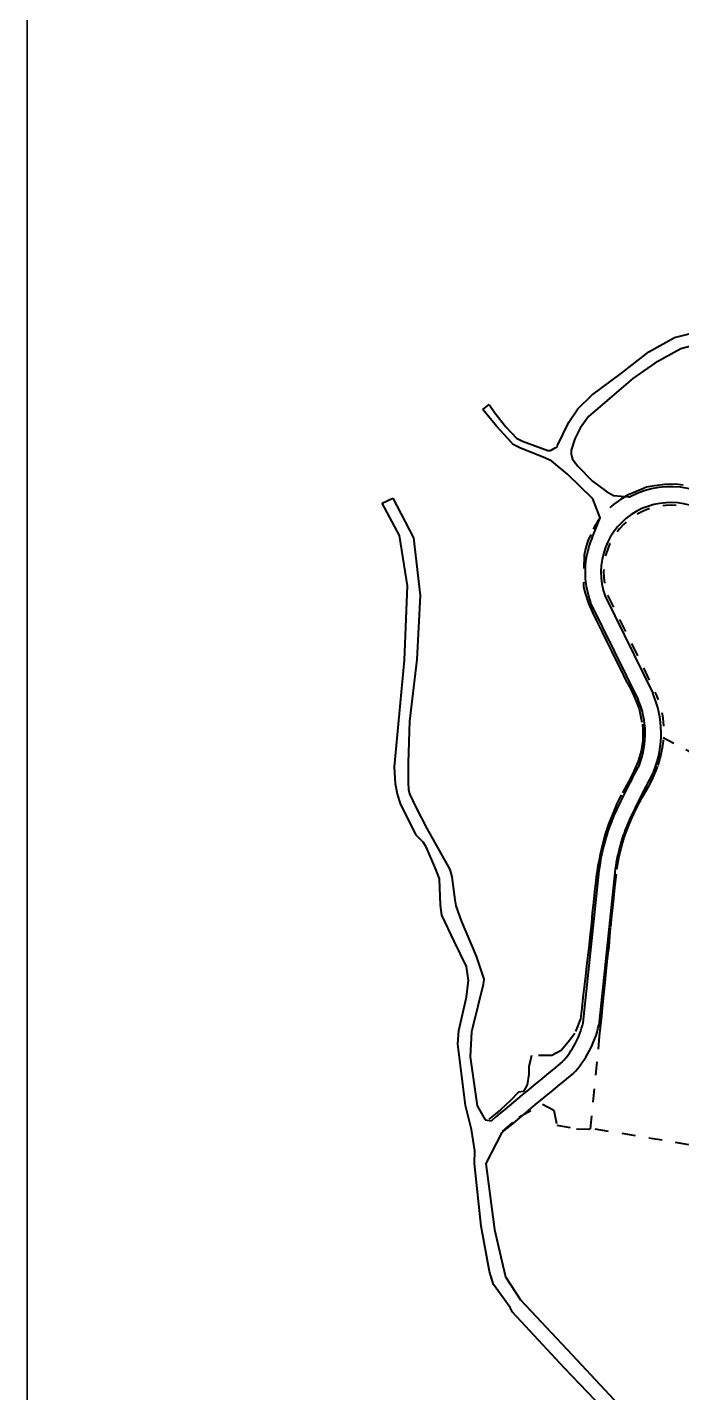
# Model space of a CAD drawing. Header units: metres. Extents: x 625987 to 635197, y 3048449 to 3066446.
# Drawn here: x 634606.5 to 634611.33, y 3063196.19 to 3063206.28 of the extents above; entities that cross this region are included whole.
import ezdxf

# ---------------------------------------------------------------- set-up
doc = ezdxf.new("R2010")
doc.units = ezdxf.units.M
doc.linetypes.add('DASHED', pattern=[0.75, 0.5, -0.25])
doc.layers.add('C-FENC-AIRF-SECU', color=253, linetype='DASHED', lineweight=0)
doc.layers.add('C-ROAD-LAND', color=253, linetype='Continuous', lineweight=9)

msp = doc.modelspace()

# ---------------------------------------------------------------- linework, layer by layer
at = {"color": 6, "linetype": 'Continuous', "lineweight": 35}
msp.add_line((634606.5, 3062869.151, 24561121.52), (634606.5, 3063266.568, 24561121.52), dxfattribs=at)
msp.add_line((634606.5, 3062869.151, 24561121.52), (634606.5, 3063266.568, 24561121.52), dxfattribs=at)
at = {"layer": 'C-FENC-AIRF-SECU', "lineweight": 40, "ltscale": 0.2}
for p, q in [((634610.938, 3063202.827, 24568986.08), (634610.88, 3063202.792, 24568986.08)), ((634610.938, 3063202.827, 24568986.08), (634610.88, 3063202.792, 24568986.08)), ((634610.974, 3063202.843, 24568986.08), (634610.938, 3063202.827, 24568986.08)), ((634610.974, 3063202.843, 24568986.08), (634610.938, 3063202.827, 24568986.08)), ((634611.032, 3063202.866, 24568986.08), (634610.974, 3063202.843, 24568986.08)), ((634611.032, 3063202.866, 24568986.08), (634610.974, 3063202.843, 24568986.08)), ((634611.073, 3063202.883, 24568986.08), (634611.032, 3063202.866, 24568986.08)), ((634611.073, 3063202.883, 24568986.08), (634611.032, 3063202.866, 24568986.08)), ((634611.132, 3063202.895, 24568986.08), (634611.073, 3063202.883, 24568986.08)), ((634611.132, 3063202.895, 24568986.08), (634611.073, 3063202.883, 24568986.08)), ((634611.207, 3063202.905, 24568986.08), (634611.132, 3063202.895, 24568986.08)), ((634611.207, 3063202.905, 24568986.08), (634611.132, 3063202.895, 24568986.08)), ((634611.286, 3063202.907, 24568986.08), (634611.207, 3063202.905, 24568986.08)), ((634611.286, 3063202.907, 24568986.08), (634611.207, 3063202.905, 24568986.08)), ((634611.342, 3063202.9, 24568986.08), (634611.286, 3063202.907, 24568986.08)), ((634611.342, 3063202.9, 24568986.08), (634611.286, 3063202.907, 24568986.08)), ((634610.66, 3063202.534, 24568986.08), (634610.64, 3063202.488, 24568986.08)), ((634610.66, 3063202.534, 24568986.08), (634610.64, 3063202.488, 24568986.08)), ((634610.66, 3063202.534, 24568986.08), (634610.66, 3063202.534, 24568986.08)), ((634610.66, 3063202.534, 24568986.08), (634610.66, 3063202.534, 24568986.08)), ((634610.621, 3063202.429, 24568986.08), (634610.612, 3063202.382, 24568986.08)), ((634610.621, 3063202.429, 24568986.08), (634610.612, 3063202.382, 24568986.08)), ((634610.64, 3063202.488, 24568986.08), (634610.621, 3063202.429, 24568986.08)), ((634610.64, 3063202.488, 24568986.08), (634610.621, 3063202.429, 24568986.08)), ((634610.612, 3063202.382, 24568986.08), (634610.607, 3063202.148, 24568986.08)), ((634610.612, 3063202.382, 24568986.08), (634610.607, 3063202.148, 24568986.08)), ((634610.607, 3063202.148, 24568986.08), (634610.619, 3063202.1, 24568986.08)), ((634610.607, 3063202.148, 24568986.08), (634610.619, 3063202.1, 24568986.08)), ((634610.619, 3063202.1, 24568986.08), (634610.644, 3063202.025, 24568986.08)), ((634610.619, 3063202.1, 24568986.08), (634610.644, 3063202.025, 24568986.08)), ((634610.644, 3063202.025, 24568986.08), (634610.675, 3063201.954, 24568986.08)), ((634610.644, 3063202.025, 24568986.08), (634610.675, 3063201.954, 24568986.08)), ((634610.785, 3063202.087, 24568986.08), (634611.136, 3063201.371, 24568986.08)), ((634610.785, 3063202.087, 24568986.08), (634611.136, 3063201.371, 24568986.08)), ((634610.675, 3063201.954, 24568986.08), (634610.71, 3063201.882, 24568986.08)), ((634610.675, 3063201.954, 24568986.08), (634610.71, 3063201.882, 24568986.08)), ((634610.71, 3063201.882, 24568986.08), (634610.744, 3063201.813, 24568986.08)), ((634610.71, 3063201.882, 24568986.08), (634610.744, 3063201.813, 24568986.08)), ((634610.744, 3063201.813, 24568986.08), (634610.779, 3063201.742, 24568986.08)), ((634610.744, 3063201.813, 24568986.08), (634610.779, 3063201.742, 24568986.08)), ((634610.779, 3063201.742, 24568986.08), (634610.815, 3063201.672, 24568986.08)), ((634610.779, 3063201.742, 24568986.08), (634610.815, 3063201.672, 24568986.08)), ((634610.815, 3063201.672, 24568986.08), (634610.849, 3063201.601, 24568986.08)), ((634610.815, 3063201.672, 24568986.08), (634610.849, 3063201.601, 24568986.08)), ((634610.849, 3063201.601, 24568986.08), (634610.884, 3063201.53, 24568986.08)), ((634610.849, 3063201.601, 24568986.08), (634610.884, 3063201.53, 24568986.08)), ((634610.884, 3063201.53, 24568986.08), (634610.918, 3063201.461, 24568986.08)), ((634610.884, 3063201.53, 24568986.08), (634610.918, 3063201.461, 24568986.08)), ((634610.918, 3063201.461, 24568986.08), (634610.956, 3063201.391, 24568986.08)), ((634610.918, 3063201.461, 24568986.08), (634610.956, 3063201.391, 24568986.08)), ((634610.956, 3063201.391, 24568986.08), (634610.988, 3063201.321, 24568986.08)), ((634610.956, 3063201.391, 24568986.08), (634610.988, 3063201.321, 24568986.08)), ((634610.988, 3063201.321, 24568986.08), (634611.019, 3063201.247, 24568986.08)), ((634610.988, 3063201.321, 24568986.08), (634611.019, 3063201.247, 24568986.08)), ((634611.019, 3063201.247, 24568986.08), (634611.042, 3063201.132, 24568986.08)), ((634611.019, 3063201.247, 24568986.08), (634611.042, 3063201.132, 24568986.08)), ((634611.042, 3063201.132, 24568986.08), (634611.044, 3063201.092, 24568986.08)), ((634611.042, 3063201.132, 24568986.08), (634611.044, 3063201.092, 24568986.08)), ((634611.046, 3063201.013, 24568986.08), (634611.033, 3063200.933, 24568986.08)), ((634611.046, 3063201.013, 24568986.08), (634611.033, 3063200.933, 24568986.08)), ((634611.044, 3063201.092, 24568986.08), (634611.046, 3063201.013, 24568986.08)), ((634611.044, 3063201.092, 24568986.08), (634611.046, 3063201.013, 24568986.08)), ((634611.627, 3063200.803, 24568986.08), (634611.195, 3063201.033, 24568986.08)), ((634611.627, 3063200.803, 24568986.08), (634611.195, 3063201.033, 24568986.08)), ((634611.033, 3063200.933, 24568986.08), (634611.011, 3063200.859, 24568986.08)), ((634611.033, 3063200.933, 24568986.08), (634611.011, 3063200.859, 24568986.08)), ((634611.158, 3063200.828, 24568986.08), (634611.182, 3063200.919, 24568986.08)), ((634611.158, 3063200.828, 24568986.08), (634611.182, 3063200.919, 24568986.08)), ((634611.011, 3063200.859, 24568986.08), (634610.979, 3063200.785, 24568986.08)), ((634611.011, 3063200.859, 24568986.08), (634610.979, 3063200.785, 24568986.08)), ((634611.118, 3063200.731, 24568986.08), (634611.158, 3063200.828, 24568986.08)), ((634611.118, 3063200.731, 24568986.08), (634611.158, 3063200.828, 24568986.08)), ((634610.942, 3063200.713, 24568986.08), (634610.886, 3063200.61, 24568986.08)), ((634610.942, 3063200.713, 24568986.08), (634610.886, 3063200.61, 24568986.08)), ((634610.979, 3063200.785, 24568986.08), (634610.942, 3063200.713, 24568986.08)), ((634610.979, 3063200.785, 24568986.08), (634610.942, 3063200.713, 24568986.08)), ((634611.092, 3063200.681, 24568986.08), (634611.118, 3063200.731, 24568986.08)), ((634611.092, 3063200.681, 24568986.08), (634611.118, 3063200.731, 24568986.08)), ((634610.886, 3063200.61, 24568986.08), (634610.851, 3063200.539, 24568986.08)), ((634610.886, 3063200.61, 24568986.08), (634610.851, 3063200.539, 24568986.08)), ((634611.043, 3063200.595, 24568986.08), (634611.092, 3063200.681, 24568986.08)), ((634611.043, 3063200.595, 24568986.08), (634611.092, 3063200.681, 24568986.08)), ((634610.851, 3063200.539, 24568986.08), (634610.82, 3063200.466, 24568986.08)), ((634610.851, 3063200.539, 24568986.08), (634610.82, 3063200.466, 24568986.08)), ((634610.963, 3063200.438, 24568986.08), (634610.996, 3063200.508, 24568986.08)), ((634610.963, 3063200.438, 24568986.08), (634610.996, 3063200.508, 24568986.08)), ((634610.996, 3063200.508, 24568986.08), (634611.043, 3063200.595, 24568986.08)), ((634610.996, 3063200.508, 24568986.08), (634611.043, 3063200.595, 24568986.08)), ((634610.82, 3063200.466, 24568986.08), (634610.792, 3063200.394, 24568986.08)), ((634610.82, 3063200.466, 24568986.08), (634610.792, 3063200.394, 24568986.08)), ((634610.939, 3063200.38, 24568986.08), (634610.963, 3063200.438, 24568986.08)), ((634610.939, 3063200.38, 24568986.08), (634610.963, 3063200.438, 24568986.08)), ((634610.768, 3063200.32, 24568986.08), (634610.748, 3063200.244, 24568986.08)), ((634610.768, 3063200.32, 24568986.08), (634610.748, 3063200.244, 24568986.08)), ((634610.792, 3063200.394, 24568986.08), (634610.768, 3063200.32, 24568986.08)), ((634610.792, 3063200.394, 24568986.08), (634610.768, 3063200.32, 24568986.08)), ((634610.908, 3063200.296, 24568986.08), (634610.939, 3063200.38, 24568986.08)), ((634610.908, 3063200.296, 24568986.08), (634610.939, 3063200.38, 24568986.08)), ((634610.748, 3063200.244, 24568986.08), (634610.731, 3063200.17, 24568986.08)), ((634610.748, 3063200.244, 24568986.08), (634610.731, 3063200.17, 24568986.08)), ((634610.869, 3063200.145, 24568986.08), (634610.885, 3063200.218, 24568986.08)), ((634610.869, 3063200.145, 24568986.08), (634610.885, 3063200.218, 24568986.08)), ((634610.885, 3063200.218, 24568986.08), (634610.908, 3063200.296, 24568986.08)), ((634610.885, 3063200.218, 24568986.08), (634610.908, 3063200.296, 24568986.08)), ((634610.722, 3063200.129, 24568986.08), (634610.714, 3063200.088, 24568986.08)), ((634610.722, 3063200.129, 24568986.08), (634610.714, 3063200.088, 24568986.08)), ((634610.731, 3063200.17, 24568986.08), (634610.722, 3063200.129, 24568986.08)), ((634610.731, 3063200.17, 24568986.08), (634610.722, 3063200.129, 24568986.08)), ((634610.854, 3063200.062, 24568986.08), (634610.869, 3063200.145, 24568986.08)), ((634610.854, 3063200.062, 24568986.08), (634610.869, 3063200.145, 24568986.08)), ((634610.701, 3063200.007, 24568986.08), (634610.697, 3063199.974, 24568986.08)), ((634610.701, 3063200.007, 24568986.08), (634610.697, 3063199.974, 24568986.08)), ((634610.709, 3063200.052, 24568986.08), (634610.701, 3063200.007, 24568986.08)), ((634610.709, 3063200.052, 24568986.08), (634610.701, 3063200.007, 24568986.08)), ((634610.714, 3063200.088, 24568986.08), (634610.709, 3063200.052, 24568986.08)), ((634610.714, 3063200.088, 24568986.08), (634610.709, 3063200.052, 24568986.08)), ((634610.839, 3063199.926, 24568986.08), (634610.854, 3063200.062, 24568986.08)), ((634610.839, 3063199.926, 24568986.08), (634610.854, 3063200.062, 24568986.08)), ((634610.692, 3063199.935, 24568986.08), (634610.689, 3063199.896, 24568986.08)), ((634610.692, 3063199.935, 24568986.08), (634610.689, 3063199.896, 24568986.08)), ((634610.697, 3063199.974, 24568986.08), (634610.692, 3063199.935, 24568986.08)), ((634610.697, 3063199.974, 24568986.08), (634610.692, 3063199.935, 24568986.08)), ((634610.831, 3063199.847, 24568986.08), (634610.839, 3063199.926, 24568986.08)), ((634610.831, 3063199.847, 24568986.08), (634610.839, 3063199.926, 24568986.08)), ((634610.68, 3063199.818, 24568986.08), (634610.677, 3063199.779, 24568986.08)), ((634610.68, 3063199.818, 24568986.08), (634610.677, 3063199.779, 24568986.08)), ((634610.689, 3063199.896, 24568986.08), (634610.68, 3063199.818, 24568986.08)), ((634610.689, 3063199.896, 24568986.08), (634610.68, 3063199.818, 24568986.08)), ((634610.824, 3063199.777, 24568986.08), (634610.831, 3063199.847, 24568986.08)), ((634610.824, 3063199.777, 24568986.08), (634610.831, 3063199.847, 24568986.08)), ((634610.669, 3063199.701, 24568986.08), (634610.665, 3063199.661, 24568986.08)), ((634610.669, 3063199.701, 24568986.08), (634610.665, 3063199.661, 24568986.08)), ((634610.672, 3063199.74, 24568986.08), (634610.669, 3063199.701, 24568986.08)), ((634610.672, 3063199.74, 24568986.08), (634610.669, 3063199.701, 24568986.08)), ((634610.677, 3063199.779, 24568986.08), (634610.672, 3063199.74, 24568986.08)), ((634610.677, 3063199.779, 24568986.08), (634610.672, 3063199.74, 24568986.08)), ((634610.808, 3063199.633, 24568986.08), (634610.817, 3063199.716, 24568986.08)), ((634610.808, 3063199.633, 24568986.08), (634610.817, 3063199.716, 24568986.08)), ((634610.817, 3063199.716, 24568986.08), (634610.824, 3063199.777, 24568986.08)), ((634610.817, 3063199.716, 24568986.08), (634610.824, 3063199.777, 24568986.08)), ((634610.665, 3063199.661, 24568986.08), (634610.657, 3063199.584, 24568986.08)), ((634610.665, 3063199.661, 24568986.08), (634610.657, 3063199.584, 24568986.08)), ((634610.798, 3063199.529, 24568986.08), (634610.808, 3063199.633, 24568986.08)), ((634610.798, 3063199.529, 24568986.08), (634610.808, 3063199.633, 24568986.08)), ((634610.649, 3063199.505, 24568986.08), (634610.639, 3063199.427, 24568986.08)), ((634610.649, 3063199.505, 24568986.08), (634610.639, 3063199.427, 24568986.08)), ((634610.657, 3063199.584, 24568986.08), (634610.649, 3063199.505, 24568986.08)), ((634610.657, 3063199.584, 24568986.08), (634610.649, 3063199.505, 24568986.08)), ((634610.796, 3063199.489, 24568986.08), (634610.798, 3063199.529, 24568986.08)), ((634610.796, 3063199.489, 24568986.08), (634610.798, 3063199.529, 24568986.08)), ((634610.639, 3063199.427, 24568986.08), (634610.63, 3063199.348, 24568986.08)), ((634610.639, 3063199.427, 24568986.08), (634610.63, 3063199.348, 24568986.08)), ((634610.782, 3063199.38, 24568986.08), (634610.789, 3063199.442, 24568986.08)), ((634610.782, 3063199.38, 24568986.08), (634610.789, 3063199.442, 24568986.08)), ((634610.789, 3063199.442, 24568986.08), (634610.796, 3063199.489, 24568986.08)), ((634610.789, 3063199.442, 24568986.08), (634610.796, 3063199.489, 24568986.08)), ((634610.63, 3063199.348, 24568986.08), (634610.621, 3063199.27, 24568986.08)), ((634610.63, 3063199.348, 24568986.08), (634610.621, 3063199.27, 24568986.08)), ((634610.767, 3063199.225, 24568986.08), (634610.775, 3063199.304, 24568986.08)), ((634610.767, 3063199.225, 24568986.08), (634610.775, 3063199.304, 24568986.08)), ((634610.775, 3063199.304, 24568986.08), (634610.782, 3063199.38, 24568986.08)), ((634610.775, 3063199.304, 24568986.08), (634610.782, 3063199.38, 24568986.08)), ((634610.612, 3063199.192, 24568986.08), (634610.603, 3063199.113, 24568986.08)), ((634610.612, 3063199.192, 24568986.08), (634610.603, 3063199.113, 24568986.08)), ((634610.621, 3063199.27, 24568986.08), (634610.612, 3063199.192, 24568986.08)), ((634610.621, 3063199.27, 24568986.08), (634610.612, 3063199.192, 24568986.08)), ((634610.76, 3063199.156, 24568986.08), (634610.767, 3063199.225, 24568986.08)), ((634610.76, 3063199.156, 24568986.08), (634610.767, 3063199.225, 24568986.08)), ((634610.603, 3063199.113, 24568986.08), (634610.594, 3063199.035, 24568986.08)), ((634610.603, 3063199.113, 24568986.08), (634610.594, 3063199.035, 24568986.08)), ((634610.753, 3063199.086, 24568986.08), (634610.76, 3063199.156, 24568986.08)), ((634610.753, 3063199.086, 24568986.08), (634610.76, 3063199.156, 24568986.08)), ((634610.594, 3063199.035, 24568986.08), (634610.584, 3063198.957, 24568986.08)), ((634610.594, 3063199.035, 24568986.08), (634610.584, 3063198.957, 24568986.08)), ((634610.739, 3063198.953, 24568986.08), (634610.745, 3063199.007, 24568986.08)), ((634610.739, 3063198.953, 24568986.08), (634610.745, 3063199.007, 24568986.08)), ((634610.745, 3063199.007, 24568986.08), (634610.753, 3063199.086, 24568986.08)), ((634610.745, 3063199.007, 24568986.08), (634610.753, 3063199.086, 24568986.08)), ((634610.584, 3063198.957, 24568986.08), (634610.542, 3063198.847, 24568986.08)), ((634610.584, 3063198.957, 24568986.08), (634610.542, 3063198.847, 24568986.08)), ((634610.726, 3063198.829, 24568986.08), (634610.733, 3063198.891, 24568986.08)), ((634610.726, 3063198.829, 24568986.08), (634610.733, 3063198.891, 24568986.08)), ((634610.733, 3063198.891, 24568986.08), (634610.739, 3063198.953, 24568986.08)), ((634610.733, 3063198.891, 24568986.08), (634610.739, 3063198.953, 24568986.08)), ((634610.542, 3063198.847, 24568986.08), (634610.495, 3063198.784, 24568986.08)), ((634610.542, 3063198.847, 24568986.08), (634610.495, 3063198.784, 24568986.08)), ((634610.717, 3063198.733, 24568986.08), (634610.726, 3063198.829, 24568986.08)), ((634610.717, 3063198.733, 24568986.08), (634610.726, 3063198.829, 24568986.08)), ((634610.224, 3063198.686, 24568986.08), (634610.204, 3063198.601, 24568986.08)), ((634610.224, 3063198.686, 24568986.08), (634610.204, 3063198.601, 24568986.08)), ((634610.374, 3063198.685, 24568986.08), (634610.224, 3063198.686, 24568986.08)), ((634610.374, 3063198.685, 24568986.08), (634610.224, 3063198.686, 24568986.08)), ((634610.443, 3063198.722, 24568986.08), (634610.374, 3063198.685, 24568986.08)), ((634610.443, 3063198.722, 24568986.08), (634610.374, 3063198.685, 24568986.08)), ((634610.495, 3063198.784, 24568986.08), (634610.443, 3063198.722, 24568986.08)), ((634610.495, 3063198.784, 24568986.08), (634610.443, 3063198.722, 24568986.08)), ((634610.658, 3063198.141, 24568986.08), (634610.717, 3063198.733, 24568986.08)), ((634610.658, 3063198.141, 24568986.08), (634610.717, 3063198.733, 24568986.08)), ((634610.204, 3063198.601, 24568986.08), (634610.203, 3063198.548, 24568986.08)), ((634610.204, 3063198.601, 24568986.08), (634610.203, 3063198.548, 24568986.08)), ((634610.203, 3063198.548, 24568986.08), (634610.191, 3063198.468, 24568986.08)), ((634610.203, 3063198.548, 24568986.08), (634610.191, 3063198.468, 24568986.08)), ((634610.127, 3063198.414, 24568986.08), (634610.067, 3063198.352, 24568986.08)), ((634610.127, 3063198.414, 24568986.08), (634610.067, 3063198.352, 24568986.08)), ((634610.163, 3063198.418, 24568986.08), (634610.127, 3063198.414, 24568986.08)), ((634610.163, 3063198.418, 24568986.08), (634610.127, 3063198.414, 24568986.08)), ((634610.191, 3063198.468, 24568986.08), (634610.163, 3063198.418, 24568986.08)), ((634610.191, 3063198.468, 24568986.08), (634610.163, 3063198.418, 24568986.08)), ((634609.993, 3063198.284, 24568986.08), (634609.942, 3063198.243, 24568986.08)), ((634609.993, 3063198.284, 24568986.08), (634609.942, 3063198.243, 24568986.08)), ((634610.067, 3063198.352, 24568986.08), (634609.993, 3063198.284, 24568986.08)), ((634610.067, 3063198.352, 24568986.08), (634609.993, 3063198.284, 24568986.08)), ((634610.13, 3063198.229, 24568986.08), (634610.304, 3063198.326, 24568986.08)), ((634610.13, 3063198.229, 24568986.08), (634610.304, 3063198.326, 24568986.08)), ((634610.304, 3063198.326, 24568986.08), (634610.389, 3063198.281, 24568986.08)), ((634610.304, 3063198.326, 24568986.08), (634610.389, 3063198.281, 24568986.08)), ((634609.916, 3063198.219, 24568986.08), (634609.908, 3063198.214, 24568986.08)), ((634609.916, 3063198.219, 24568986.08), (634609.908, 3063198.214, 24568986.08)), ((634609.942, 3063198.243, 24568986.08), (634609.916, 3063198.219, 24568986.08)), ((634609.942, 3063198.243, 24568986.08), (634609.916, 3063198.219, 24568986.08)), ((634610.009, 3063198.124, 24568986.08), (634610.13, 3063198.229, 24568986.08)), ((634610.009, 3063198.124, 24568986.08), (634610.13, 3063198.229, 24568986.08)), ((634610.389, 3063198.281, 24568986.08), (634610.41, 3063198.17, 24568986.08)), ((634610.389, 3063198.281, 24568986.08), (634610.41, 3063198.17, 24568986.08)), ((634610.41, 3063198.17, 24568986.08), (634610.555, 3063198.144, 24568986.08)), ((634610.41, 3063198.17, 24568986.08), (634610.555, 3063198.144, 24568986.08)), ((634610.555, 3063198.144, 24568986.08), (634610.658, 3063198.141, 24568986.08)), ((634610.555, 3063198.144, 24568986.08), (634610.658, 3063198.141, 24568986.08)), ((634611.582, 3063197.993, 24568986.08), (634610.61, 3063198.155, 24568986.08)), ((634611.582, 3063197.993, 24568986.08), (634610.61, 3063198.155, 24568986.08))]:
    msp.add_line(p, q, dxfattribs=at)
for centre, major_axis, start_param, end_param in [((634611.162, 3063202.329, 24568986.08), (0.383, 0.383), 1.331376, 1.968171), ((634611.162, 3063202.329, 24568986.08), (0.383, 0.383), 1.331376, 1.968171), ((634611.249, 3063202.257, 24568986.08), (0.349, 0.349), 6.170695, 8.990334), ((634611.249, 3063202.257, 24568986.08), (0.349, 0.349), 6.170695, 8.990334), ((634610.504, 3063201.078, 24568986.08), (-0.493, 0.493), 3.696776, 4.360094), ((634610.504, 3063201.078, 24568986.08), (-0.493, 0.493), 3.696776, 4.360094)]:
    msp.add_ellipse(centre, major_axis=major_axis, ratio=1, start_param=start_param, end_param=end_param, dxfattribs=at)
at = {"layer": 'C-ROAD-LAND', "lineweight": 40}
for p, q in [((634611.28, 3063203.991, 24568986.08), (634611.601, 3063204.071, 24568986.08)), ((634611.28, 3063203.991, 24568986.08), (634611.601, 3063204.071, 24568986.08)), ((634611.089, 3063203.884, 24568986.08), (634611.28, 3063203.991, 24568986.08)), ((634611.089, 3063203.884, 24568986.08), (634611.28, 3063203.991, 24568986.08)), ((634611.615, 3063203.984, 24568986.08), (634611.325, 3063203.905, 24568986.08)), ((634611.615, 3063203.984, 24568986.08), (634611.325, 3063203.905, 24568986.08)), ((634610.888, 3063203.726, 24568986.08), (634611.089, 3063203.884, 24568986.08)), ((634610.888, 3063203.726, 24568986.08), (634611.089, 3063203.884, 24568986.08)), ((634611.325, 3063203.905, 24568986.08), (634611.134, 3063203.8, 24568986.08)), ((634611.325, 3063203.905, 24568986.08), (634611.134, 3063203.8, 24568986.08)), ((634611.134, 3063203.8, 24568986.08), (634610.971, 3063203.687, 24568986.08)), ((634611.134, 3063203.8, 24568986.08), (634610.971, 3063203.687, 24568986.08)), ((634610.971, 3063203.687, 24568986.08), (634610.645, 3063203.405, 24568986.08)), ((634610.971, 3063203.687, 24568986.08), (634610.645, 3063203.405, 24568986.08)), ((634610.668, 3063203.565, 24568986.08), (634610.888, 3063203.726, 24568986.08)), ((634610.668, 3063203.565, 24568986.08), (634610.888, 3063203.726, 24568986.08)), ((634610.566, 3063203.464, 24568986.08), (634610.668, 3063203.565, 24568986.08)), ((634610.566, 3063203.464, 24568986.08), (634610.668, 3063203.565, 24568986.08)), ((634609.864, 3063203.457, 24568986.08), (634609.911, 3063203.495, 24568986.08)), ((634609.864, 3063203.457, 24568986.08), (634609.911, 3063203.495, 24568986.08)), ((634609.965, 3063203.335, 24568986.08), (634609.864, 3063203.457, 24568986.08)), ((634609.965, 3063203.335, 24568986.08), (634609.864, 3063203.457, 24568986.08)), ((634609.911, 3063203.495, 24568986.08), (634609.952, 3063203.434, 24568986.08)), ((634609.911, 3063203.495, 24568986.08), (634609.952, 3063203.434, 24568986.08)), ((634609.952, 3063203.434, 24568986.08), (634610.033, 3063203.329, 24568986.08)), ((634609.952, 3063203.434, 24568986.08), (634610.033, 3063203.329, 24568986.08)), ((634610.499, 3063203.364, 24568986.08), (634610.566, 3063203.464, 24568986.08)), ((634610.499, 3063203.364, 24568986.08), (634610.566, 3063203.464, 24568986.08)), ((634610.049, 3063203.243, 24568986.08), (634609.965, 3063203.335, 24568986.08)), ((634610.049, 3063203.243, 24568986.08), (634609.965, 3063203.335, 24568986.08)), ((634610.033, 3063203.329, 24568986.08), (634610.113, 3063203.245, 24568986.08)), ((634610.033, 3063203.329, 24568986.08), (634610.113, 3063203.245, 24568986.08)), ((634610.416, 3063203.191, 24568986.08), (634610.499, 3063203.364, 24568986.08)), ((634610.416, 3063203.191, 24568986.08), (634610.499, 3063203.364, 24568986.08)), ((634610.645, 3063203.405, 24568986.08), (634610.582, 3063203.32, 24568986.08)), ((634610.645, 3063203.405, 24568986.08), (634610.582, 3063203.32, 24568986.08)), ((634610.087, 3063203.2, 24568986.08), (634610.049, 3063203.243, 24568986.08)), ((634610.087, 3063203.2, 24568986.08), (634610.049, 3063203.243, 24568986.08)), ((634610.113, 3063203.245, 24568986.08), (634610.156, 3063203.224, 24568986.08)), ((634610.113, 3063203.245, 24568986.08), (634610.156, 3063203.224, 24568986.08)), ((634610.544, 3063203.241, 24568986.08), (634610.516, 3063203.158, 24568986.08)), ((634610.544, 3063203.241, 24568986.08), (634610.516, 3063203.158, 24568986.08)), ((634610.582, 3063203.32, 24568986.08), (634610.544, 3063203.241, 24568986.08)), ((634610.582, 3063203.32, 24568986.08), (634610.544, 3063203.241, 24568986.08)), ((634610.143, 3063203.172, 24568986.08), (634610.087, 3063203.2, 24568986.08)), ((634610.143, 3063203.172, 24568986.08), (634610.087, 3063203.2, 24568986.08)), ((634610.322, 3063203.101, 24568986.08), (634610.143, 3063203.172, 24568986.08)), ((634610.322, 3063203.101, 24568986.08), (634610.143, 3063203.172, 24568986.08)), ((634610.156, 3063203.224, 24568986.08), (634610.343, 3063203.155, 24568986.08)), ((634610.156, 3063203.224, 24568986.08), (634610.343, 3063203.155, 24568986.08)), ((634610.343, 3063203.155, 24568986.08), (634610.361, 3063203.155, 24568986.08)), ((634610.343, 3063203.155, 24568986.08), (634610.361, 3063203.155, 24568986.08)), ((634610.361, 3063203.155, 24568986.08), (634610.369, 3063203.158, 24568986.08)), ((634610.361, 3063203.155, 24568986.08), (634610.369, 3063203.158, 24568986.08)), ((634610.369, 3063203.158, 24568986.08), (634610.399, 3063203.174, 24568986.08)), ((634610.369, 3063203.158, 24568986.08), (634610.399, 3063203.174, 24568986.08)), ((634610.399, 3063203.174, 24568986.08), (634610.412, 3063203.182, 24568986.08)), ((634610.399, 3063203.174, 24568986.08), (634610.412, 3063203.182, 24568986.08)), ((634610.412, 3063203.182, 24568986.08), (634610.416, 3063203.191, 24568986.08)), ((634610.412, 3063203.182, 24568986.08), (634610.416, 3063203.191, 24568986.08)), ((634610.516, 3063203.158, 24568986.08), (634610.517, 3063203.128, 24568986.08)), ((634610.516, 3063203.158, 24568986.08), (634610.517, 3063203.128, 24568986.08)), ((634610.517, 3063203.128, 24568986.08), (634610.521, 3063203.108, 24568986.08)), ((634610.517, 3063203.128, 24568986.08), (634610.521, 3063203.108, 24568986.08)), ((634610.374, 3063203.077, 24568986.08), (634610.322, 3063203.101, 24568986.08)), ((634610.374, 3063203.077, 24568986.08), (634610.322, 3063203.101, 24568986.08)), ((634610.489, 3063202.98, 24568986.08), (634610.374, 3063203.077, 24568986.08)), ((634610.489, 3063202.98, 24568986.08), (634610.374, 3063203.077, 24568986.08)), ((634610.521, 3063203.108, 24568986.08), (634610.527, 3063203.092, 24568986.08)), ((634610.521, 3063203.108, 24568986.08), (634610.527, 3063203.092, 24568986.08)), ((634610.527, 3063203.092, 24568986.08), (634610.566, 3063203.039, 24568986.08)), ((634610.527, 3063203.092, 24568986.08), (634610.566, 3063203.039, 24568986.08)), ((634610.566, 3063203.039, 24568986.08), (634610.674, 3063202.928, 24568986.08)), ((634610.566, 3063203.039, 24568986.08), (634610.674, 3063202.928, 24568986.08)), ((634610.677, 3063202.799, 24568986.08), (634610.489, 3063202.98, 24568986.08)), ((634610.677, 3063202.799, 24568986.08), (634610.489, 3063202.98, 24568986.08)), ((634610.674, 3063202.928, 24568986.08), (634610.778, 3063202.853, 24568986.08)), ((634610.674, 3063202.928, 24568986.08), (634610.778, 3063202.853, 24568986.08)), ((634610.778, 3063202.853, 24568986.08), (634610.829, 3063202.823, 24568986.08)), ((634610.778, 3063202.853, 24568986.08), (634610.829, 3063202.823, 24568986.08)), ((634610.829, 3063202.823, 24568986.08), (634610.941, 3063202.812, 24568986.08)), ((634610.829, 3063202.823, 24568986.08), (634610.941, 3063202.812, 24568986.08)), ((634609.12, 3063202.766, 24568986.08), (634609.2, 3063202.802, 24568986.08)), ((634609.12, 3063202.766, 24568986.08), (634609.2, 3063202.802, 24568986.08)), ((634609.249, 3063202.528, 24568986.08), (634609.12, 3063202.766, 24568986.08)), ((634609.249, 3063202.528, 24568986.08), (634609.12, 3063202.766, 24568986.08)), ((634609.2, 3063202.802, 24568986.08), (634609.353, 3063202.51, 24568986.08)), ((634609.2, 3063202.802, 24568986.08), (634609.353, 3063202.51, 24568986.08)), ((634610.73, 3063202.658, 24568986.08), (634610.677, 3063202.799, 24568986.08)), ((634610.73, 3063202.658, 24568986.08), (634610.677, 3063202.799, 24568986.08)), ((634610.941, 3063202.812, 24568986.08), (634610.951, 3063202.813, 24568986.08)), ((634610.941, 3063202.812, 24568986.08), (634610.951, 3063202.813, 24568986.08)), ((634610.671, 3063202.51, 24568986.08), (634610.73, 3063202.658, 24568986.08)), ((634610.671, 3063202.51, 24568986.08), (634610.73, 3063202.658, 24568986.08)), ((634609.308, 3063202.155, 24568986.08), (634609.249, 3063202.528, 24568986.08)), ((634609.308, 3063202.155, 24568986.08), (634609.249, 3063202.528, 24568986.08)), ((634609.353, 3063202.51, 24568986.08), (634609.4, 3063202.083, 24568986.08)), ((634609.353, 3063202.51, 24568986.08), (634609.4, 3063202.083, 24568986.08)), ((634609.285, 3063201.605, 24568986.08), (634609.308, 3063202.155, 24568986.08)), ((634609.285, 3063201.605, 24568986.08), (634609.308, 3063202.155, 24568986.08)), ((634609.4, 3063202.083, 24568986.08), (634609.376, 3063201.61, 24568986.08)), ((634609.4, 3063202.083, 24568986.08), (634609.376, 3063201.61, 24568986.08)), ((634611.012, 3063201.313, 24568986.08), (634610.659, 3063202.033, 24568986.08)), ((634611.012, 3063201.313, 24568986.08), (634610.659, 3063202.033, 24568986.08)), ((634610.767, 3063202.079, 24568986.08), (634611.119, 3063201.362, 24568986.08)), ((634610.767, 3063202.079, 24568986.08), (634611.119, 3063201.362, 24568986.08)), ((634609.211, 3063200.818, 24568986.08), (634609.285, 3063201.605, 24568986.08)), ((634609.211, 3063200.818, 24568986.08), (634609.285, 3063201.605, 24568986.08)), ((634609.376, 3063201.61, 24568986.08), (634609.322, 3063201.156, 24568986.08)), ((634609.376, 3063201.61, 24568986.08), (634609.322, 3063201.156, 24568986.08)), ((634609.322, 3063201.156, 24568986.08), (634609.312, 3063200.847, 24568986.08)), ((634609.322, 3063201.156, 24568986.08), (634609.312, 3063200.847, 24568986.08)), ((634609.218, 3063200.691, 24568986.08), (634609.211, 3063200.818, 24568986.08)), ((634609.218, 3063200.691, 24568986.08), (634609.211, 3063200.818, 24568986.08)), ((634609.312, 3063200.847, 24568986.08), (634609.312, 3063200.699, 24568986.08)), ((634609.312, 3063200.847, 24568986.08), (634609.312, 3063200.699, 24568986.08)), ((634609.233, 3063200.615, 24568986.08), (634609.218, 3063200.691, 24568986.08)), ((634609.233, 3063200.615, 24568986.08), (634609.218, 3063200.691, 24568986.08)), ((634609.255, 3063200.546, 24568986.08), (634609.233, 3063200.615, 24568986.08)), ((634609.255, 3063200.546, 24568986.08), (634609.233, 3063200.615, 24568986.08)), ((634609.312, 3063200.699, 24568986.08), (634609.316, 3063200.651, 24568986.08)), ((634609.312, 3063200.699, 24568986.08), (634609.316, 3063200.651, 24568986.08)), ((634609.316, 3063200.651, 24568986.08), (634609.323, 3063200.618, 24568986.08)), ((634609.316, 3063200.651, 24568986.08), (634609.323, 3063200.618, 24568986.08)), ((634609.323, 3063200.618, 24568986.08), (634609.369, 3063200.52, 24568986.08)), ((634609.323, 3063200.618, 24568986.08), (634609.369, 3063200.52, 24568986.08)), ((634609.371, 3063200.313, 24568986.08), (634609.255, 3063200.546, 24568986.08)), ((634609.371, 3063200.313, 24568986.08), (634609.255, 3063200.546, 24568986.08)), ((634609.369, 3063200.52, 24568986.08), (634609.451, 3063200.361, 24568986.08)), ((634609.369, 3063200.52, 24568986.08), (634609.451, 3063200.361, 24568986.08)), ((634609.395, 3063200.289, 24568986.08), (634609.371, 3063200.313, 24568986.08)), ((634609.395, 3063200.289, 24568986.08), (634609.371, 3063200.313, 24568986.08)), ((634609.451, 3063200.361, 24568986.08), (634609.62, 3063200.059, 24568986.08)), ((634609.451, 3063200.361, 24568986.08), (634609.62, 3063200.059, 24568986.08)), ((634609.423, 3063200.261, 24568986.08), (634609.395, 3063200.289, 24568986.08)), ((634609.423, 3063200.261, 24568986.08), (634609.395, 3063200.289, 24568986.08)), ((634609.445, 3063200.227, 24568986.08), (634609.423, 3063200.261, 24568986.08)), ((634609.445, 3063200.227, 24568986.08), (634609.423, 3063200.261, 24568986.08)), ((634609.514, 3063200.066, 24568986.08), (634609.445, 3063200.227, 24568986.08)), ((634609.514, 3063200.066, 24568986.08), (634609.445, 3063200.227, 24568986.08)), ((634609.543, 3063199.991, 24568986.08), (634609.514, 3063200.066, 24568986.08)), ((634609.543, 3063199.991, 24568986.08), (634609.514, 3063200.066, 24568986.08)), ((634609.62, 3063200.059, 24568986.08), (634609.634, 3063200.004, 24568986.08)), ((634609.62, 3063200.059, 24568986.08), (634609.634, 3063200.004, 24568986.08)), ((634609.634, 3063200.004, 24568986.08), (634609.656, 3063199.835, 24568986.08)), ((634609.634, 3063200.004, 24568986.08), (634609.656, 3063199.835, 24568986.08)), ((634610.604, 3063198.927, 24568986.08), (634610.722, 3063200.05, 24568986.08)), ((634610.604, 3063198.927, 24568986.08), (634610.722, 3063200.05, 24568986.08)), ((634610.838, 3063200.036, 24568986.08), (634610.72, 3063198.908, 24568986.08)), ((634610.838, 3063200.036, 24568986.08), (634610.72, 3063198.908, 24568986.08)), ((634609.551, 3063199.796, 24568986.08), (634609.543, 3063199.991, 24568986.08)), ((634609.551, 3063199.796, 24568986.08), (634609.543, 3063199.991, 24568986.08)), ((634609.562, 3063199.722, 24568986.08), (634609.551, 3063199.796, 24568986.08)), ((634609.562, 3063199.722, 24568986.08), (634609.551, 3063199.796, 24568986.08)), ((634609.656, 3063199.835, 24568986.08), (634609.665, 3063199.79, 24568986.08)), ((634609.656, 3063199.835, 24568986.08), (634609.665, 3063199.79, 24568986.08)), ((634609.653, 3063199.529, 24568986.08), (634609.562, 3063199.722, 24568986.08)), ((634609.653, 3063199.529, 24568986.08), (634609.562, 3063199.722, 24568986.08)), ((634609.665, 3063199.79, 24568986.08), (634609.703, 3063199.681, 24568986.08)), ((634609.665, 3063199.79, 24568986.08), (634609.703, 3063199.681, 24568986.08)), ((634609.703, 3063199.681, 24568986.08), (634609.814, 3063199.42, 24568986.08)), ((634609.703, 3063199.681, 24568986.08), (634609.814, 3063199.42, 24568986.08)), ((634609.743, 3063199.342, 24568986.08), (634609.653, 3063199.529, 24568986.08)), ((634609.743, 3063199.342, 24568986.08), (634609.653, 3063199.529, 24568986.08)), ((634609.814, 3063199.42, 24568986.08), (634609.87, 3063199.25, 24568986.08)), ((634609.814, 3063199.42, 24568986.08), (634609.87, 3063199.25, 24568986.08)), ((634609.759, 3063199.239, 24568986.08), (634609.743, 3063199.342, 24568986.08)), ((634609.759, 3063199.239, 24568986.08), (634609.743, 3063199.342, 24568986.08)), ((634609.742, 3063199.116, 24568986.08), (634609.759, 3063199.239, 24568986.08)), ((634609.742, 3063199.116, 24568986.08), (634609.759, 3063199.239, 24568986.08)), ((634609.865, 3063199.209, 24568986.08), (634609.787, 3063198.89, 24568986.08)), ((634609.865, 3063199.209, 24568986.08), (634609.787, 3063198.89, 24568986.08)), ((634609.87, 3063199.25, 24568986.08), (634609.865, 3063199.209, 24568986.08)), ((634609.87, 3063199.25, 24568986.08), (634609.865, 3063199.209, 24568986.08)), ((634609.687, 3063198.87, 24568986.08), (634609.742, 3063199.116, 24568986.08)), ((634609.687, 3063198.87, 24568986.08), (634609.742, 3063199.116, 24568986.08)), ((634609.787, 3063198.89, 24568986.08), (634609.78, 3063198.86, 24568986.08)), ((634609.787, 3063198.89, 24568986.08), (634609.78, 3063198.86, 24568986.08)), ((634609.679, 3063198.768, 24568986.08), (634609.687, 3063198.87, 24568986.08)), ((634609.679, 3063198.768, 24568986.08), (634609.687, 3063198.87, 24568986.08)), ((634609.78, 3063198.86, 24568986.08), (634609.77, 3063198.676, 24568986.08)), ((634609.78, 3063198.86, 24568986.08), (634609.77, 3063198.676, 24568986.08)), ((634609.689, 3063198.691, 24568986.08), (634609.679, 3063198.768, 24568986.08)), ((634609.689, 3063198.691, 24568986.08), (634609.679, 3063198.768, 24568986.08)), ((634609.736, 3063198.315, 24568986.08), (634609.689, 3063198.691, 24568986.08)), ((634609.736, 3063198.315, 24568986.08), (634609.689, 3063198.691, 24568986.08)), ((634609.77, 3063198.676, 24568986.08), (634609.821, 3063198.312, 24568986.08)), ((634609.77, 3063198.676, 24568986.08), (634609.821, 3063198.312, 24568986.08)), ((634609.78, 3063198.138, 24568986.08), (634609.736, 3063198.315, 24568986.08)), ((634609.78, 3063198.138, 24568986.08), (634609.736, 3063198.315, 24568986.08)), ((634609.821, 3063198.312, 24568986.08), (634609.882, 3063198.211, 24568986.08)), ((634609.821, 3063198.312, 24568986.08), (634609.882, 3063198.211, 24568986.08)), ((634609.882, 3063198.211, 24568986.08), (634609.928, 3063198.203, 24568986.08)), ((634609.882, 3063198.211, 24568986.08), (634609.928, 3063198.203, 24568986.08)), ((634609.928, 3063198.203, 24568986.08), (634609.928, 3063198.203, 24568986.08)), ((634609.928, 3063198.203, 24568986.08), (634609.928, 3063198.203, 24568986.08)), ((634609.928, 3063198.203, 24568986.08), (634609.928, 3063198.203, 24568986.08)), ((634609.928, 3063198.203, 24568986.08), (634609.928, 3063198.203, 24568986.08)), ((634609.928, 3063198.203, 24568986.08), (634609.928, 3063198.203, 24568986.08)), ((634609.928, 3063198.203, 24568986.08), (634609.928, 3063198.203, 24568986.08)), ((634609.805, 3063197.981, 24568986.08), (634609.78, 3063198.138, 24568986.08)), ((634609.805, 3063197.981, 24568986.08), (634609.78, 3063198.138, 24568986.08)), ((634610.005, 3063198.115, 24568986.08), (634609.887, 3063197.887, 24568986.08)), ((634610.005, 3063198.115, 24568986.08), (634609.887, 3063197.887, 24568986.08)), ((634609.803, 3063197.888, 24568986.08), (634609.805, 3063197.981, 24568986.08)), ((634609.803, 3063197.888, 24568986.08), (634609.805, 3063197.981, 24568986.08)), ((634609.851, 3063197.424, 24568986.08), (634609.803, 3063197.888, 24568986.08)), ((634609.851, 3063197.424, 24568986.08), (634609.803, 3063197.888, 24568986.08)), ((634609.887, 3063197.887, 24568986.08), (634609.949, 3063197.4, 24568986.08)), ((634609.887, 3063197.887, 24568986.08), (634609.949, 3063197.4, 24568986.08)), ((634609.913, 3063197.09, 24568986.08), (634609.851, 3063197.424, 24568986.08)), ((634609.913, 3063197.09, 24568986.08), (634609.851, 3063197.424, 24568986.08)), ((634609.949, 3063197.4, 24568986.08), (634610.011, 3063197.134, 24568986.08)), ((634609.949, 3063197.4, 24568986.08), (634610.011, 3063197.134, 24568986.08)), ((634609.942, 3063196.993, 24568986.08), (634609.913, 3063197.09, 24568986.08)), ((634609.942, 3063196.993, 24568986.08), (634609.913, 3063197.09, 24568986.08)), ((634610.011, 3063197.134, 24568986.08), (634610.031, 3063197.05, 24568986.08)), ((634610.011, 3063197.134, 24568986.08), (634610.031, 3063197.05, 24568986.08)), ((634610.066, 3063196.823, 24568986.08), (634609.942, 3063196.993, 24568986.08)), ((634610.066, 3063196.823, 24568986.08), (634609.942, 3063196.993, 24568986.08)), ((634610.031, 3063197.05, 24568986.08), (634610.142, 3063196.879, 24568986.08)), ((634610.031, 3063197.05, 24568986.08), (634610.142, 3063196.879, 24568986.08)), ((634610.142, 3063196.879, 24568986.08), (634610.524, 3063196.473, 24568986.08)), ((634610.142, 3063196.879, 24568986.08), (634610.524, 3063196.473, 24568986.08)), ((634610.082, 3063196.79, 24568986.08), (634610.066, 3063196.823, 24568986.08)), ((634610.082, 3063196.79, 24568986.08), (634610.066, 3063196.823, 24568986.08)), ((634610.467, 3063196.375, 24568986.08), (634610.082, 3063196.79, 24568986.08)), ((634610.467, 3063196.375, 24568986.08), (634610.082, 3063196.79, 24568986.08)), ((634610.524, 3063196.473, 24568986.08), (634611.022, 3063195.939, 24568986.08)), ((634610.524, 3063196.473, 24568986.08), (634611.022, 3063195.939, 24568986.08)), ((634610.98, 3063195.842, 24568986.08), (634610.467, 3063196.375, 24568986.08)), ((634610.98, 3063195.842, 24568986.08), (634610.467, 3063196.375, 24568986.08))]:
    msp.add_line(p, q, dxfattribs=at)
for centre, major_axis, start_param, end_param in [((634611.249, 3063202.257, 24568986.08), (-0.446, 0.446), 4.599899, 5.988848), ((634611.249, 3063202.257, 24568986.08), (-0.446, 0.446), 4.599899, 5.988848), ((634611.249, 3063202.257, 24568986.08), (0.363, 0.363), 6.170695, 8.99235), ((634611.249, 3063202.257, 24568986.08), (0.363, 0.363), 6.170695, 8.99235), ((634611.249, 3063202.257, 24568986.08), (-0.446, 0.446), 0.372043, 1.148423), ((634611.249, 3063202.257, 24568986.08), (-0.446, 0.446), 0.372043, 1.148423), ((634610.432, 3063201.064, 24568986.08), (-0.446, 0.446), 3.55721, 4.332812), ((634610.432, 3063201.064, 24568986.08), (-0.446, 0.446), 3.55721, 4.332812), ((634610.432, 3063201.064, 24568986.08), (0.529, 0.529), 5.11762, 5.907697), ((634610.432, 3063201.064, 24568986.08), (0.529, 0.529), 5.11762, 5.907697), ((634616.948, 3063197.624, 24568986.08), (-4.767, 4.767), 0.288833, 0.349604), ((634616.948, 3063197.624, 24568986.08), (-4.767, 4.767), 0.288833, 0.349604), ((634616.948, 3063197.624, 24568986.08), (-4.684, 4.684), 0.287764, 0.349361), ((634616.948, 3063197.624, 24568986.08), (-4.684, 4.684), 0.287764, 0.349361), ((634612.252, 3063199.857, 24568986.08), (1.091, 1.091), 1.947439, 2.230781), ((634612.252, 3063199.857, 24568986.08), (1.091, 1.091), 1.947439, 2.230781), ((634612.252, 3063199.857, 24568986.08), (-1.008, 1.008), 0.377737, 0.659148), ((634612.252, 3063199.857, 24568986.08), (-1.008, 1.008), 0.377737, 0.659148), ((634609.976, 3063199.074, 24568986.08), (-0.456, 0.456), 3.183164, 3.69752), ((634609.976, 3063199.074, 24568986.08), (-0.456, 0.456), 3.183164, 3.69752), ((634609.976, 3063199.074, 24568986.08), (-0.539, 0.539), 3.171257, 3.70752), ((634609.976, 3063199.074, 24568986.08), (-0.539, 0.539), 3.171257, 3.70752), ((634624.749, 3063180.902, 24568986.08), (16.109, 16.109), 1.463911, 1.493717), ((634624.749, 3063180.902, 24568986.08), (16.109, 16.109), 1.463911, 1.493717), ((634624.749, 3063180.902, 24568986.08), (16.026, 16.026), 1.463542, 1.493717), ((634624.749, 3063180.902, 24568986.08), (16.026, 16.026), 1.463542, 1.493717)]:
    msp.add_ellipse(centre, major_axis=major_axis, ratio=1, start_param=start_param, end_param=end_param, dxfattribs=at)

doc.saveas('drawing.dxf')
